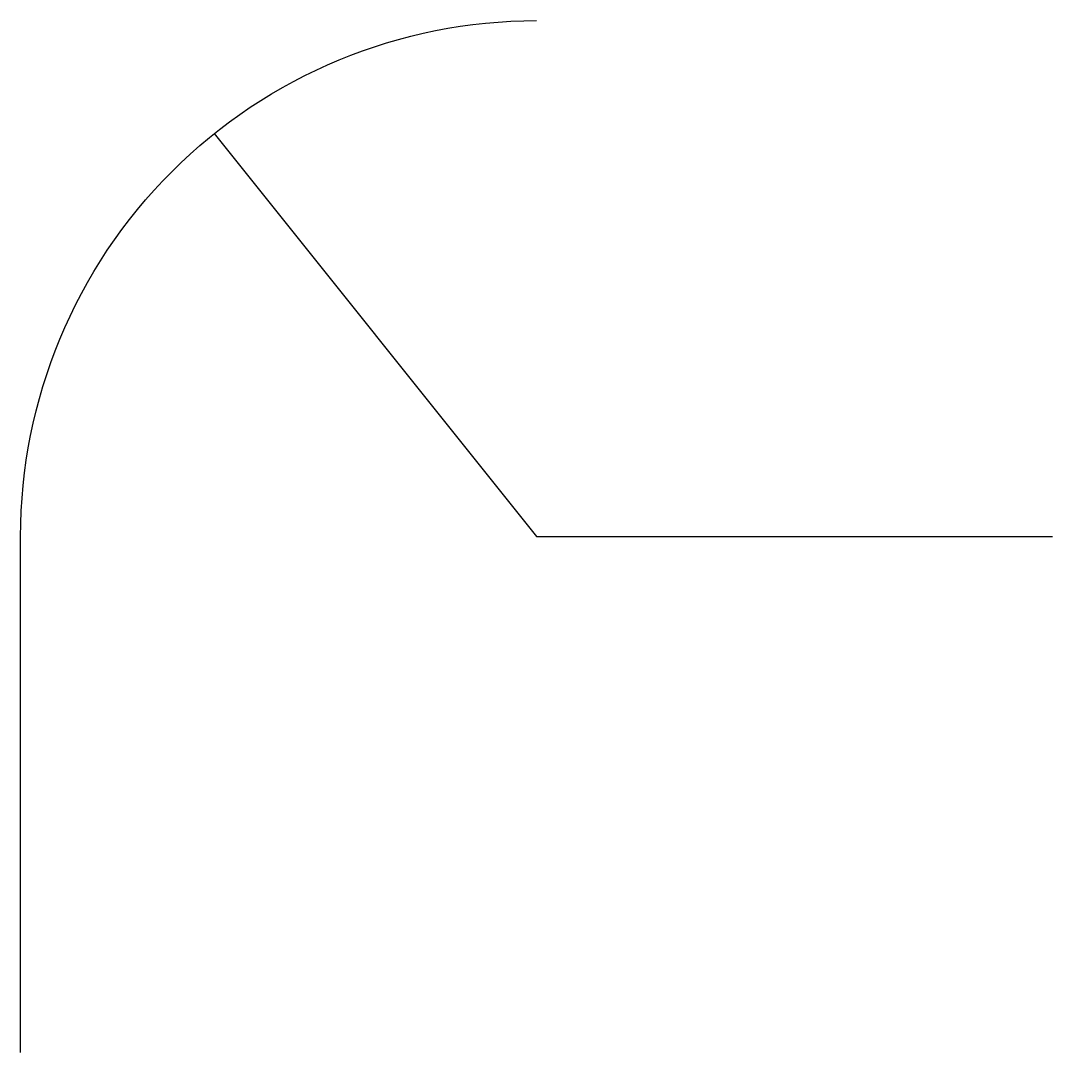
# Model space of a CAD drawing. Extents: x 10 to 30, y 10 to 30.
import ezdxf

# ---------------------------------------------------------------- set-up
doc = ezdxf.new("R2010")
doc.units = 0
doc.layers.get('0').update_dxf_attribs({"lineweight": 25, "true_color": 0xffffff})

msp = doc.modelspace()

# ---------------------------------------------------------------- linework, layer by layer
msp.add_lwpolyline([(10, 10), (10, 20, -0.414214), (20, 30)], format="xyb")
msp.add_lwpolyline([(13.753, 27.809), (20, 20), (30, 20)])

doc.saveas('drawing.dxf')
